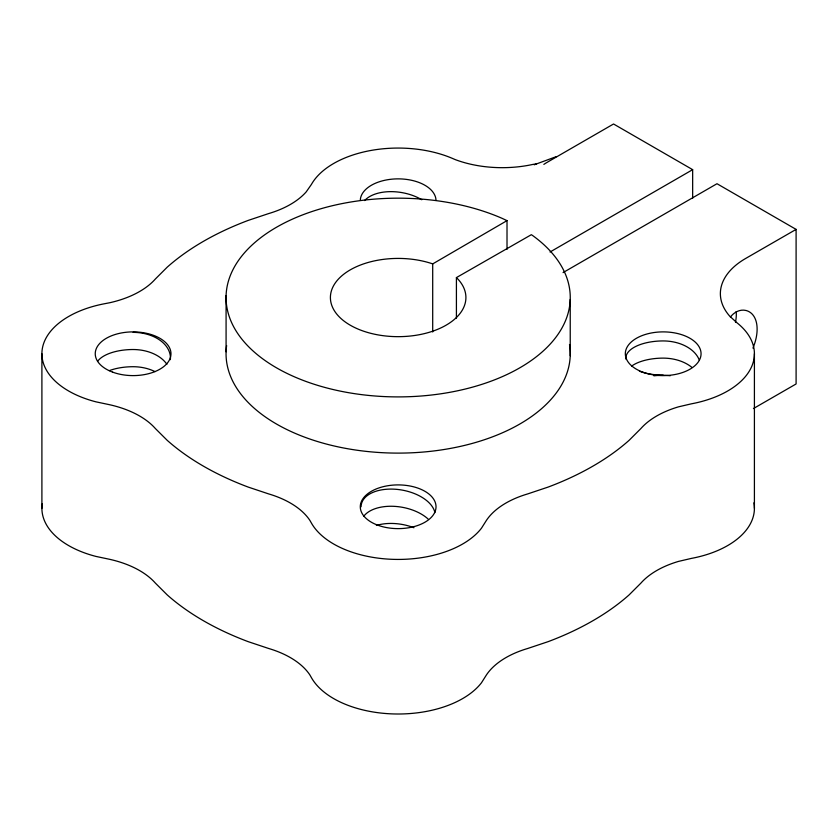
<?xml version="1.0" encoding="UTF-8"?>
<svg xmlns="http://www.w3.org/2000/svg" width="838" height="838" viewBox="0 0 838 838"><rect width="100%" height="100%" fill="white"/><g stroke="black" fill="none" stroke-linecap="round" stroke-linejoin="round"><path stroke-width="1.26" d="M730.401 317.057C733.962 312.27 740.038 308.971 746.082 310.5A37.867 21.872 -60 0 1 752.953 348.116M692.659 198.239L692.659 169.664L613.552 123.993L547.843 161.933A94.652 54.648 -60 0 0 543.841 164.384M507.011 220.635L502.046 218.32A172.104 99.366 0 0 0 229.769 277.001A172.104 99.366 0 0 0 437.656 394.248A172.104 99.366 0 0 0 532.905 235.729L531.365 234.682L456.417 277.598L457.894 279.075A67.752 39.124 0 0 1 408.703 336.185A67.752 39.124 0 0 1 331.481 290.587A67.752 39.124 0 0 1 431.455 263.467L432.701 263.907L507.011 220.635L507.011 249.399M550.032 252.008L692.659 169.664M563.063 272.591L716.993 183.721L796.1 229.392L796.1 383.961L753.435 408.556M796.1 229.392L745.569 258.513A86.052 49.683 0 0 0 729.751 316.198L736.99 322.798A91.216 52.658 0 0 1 691.381 403.832L678.497 406.839A86.052 49.683 0 0 0 640.892 428.543L629.097 440.338A275.367 158.979 0 0 1 548.125 487.077L527.699 493.917A86.052 49.683 0 0 0 486.428 520.377L481.483 528.181A91.216 52.658 0 0 1 393.378 559.355A91.216 52.658 0 0 1 311.401 523.038L309.861 520.356A86.052 49.683 0 0 0 268.6 493.896L248.184 487.077A275.367 158.979 0 0 1 167.212 440.338L155.376 428.543A86.052 49.683 0 0 0 109.548 404.712L96.014 401.852A91.216 52.658 0 0 1 42.026 350.986A91.216 52.658 0 0 1 104.928 303.66L109.579 302.769A86.052 49.683 0 0 0 155.418 278.949L167.212 267.165A275.367 158.979 0 0 1 248.184 220.415L268.61 213.585A86.052 49.683 0 0 0 306.216 191.871L311.401 184.454A91.216 52.658 0 0 1 451.766 158.12L455.369 159.66A86.052 49.683 0 0 0 533.073 164.374L536.53 163.913L556.39 156.601M534.225 164.803L536.53 163.913M754.41 353.751L754.41 508.32M570.228 299.501L570.228 355.71M456.417 277.598L456.417 318.178M432.701 263.907L432.701 331.984M226.082 295.573L226.082 351.782M41.9 353.751L41.9 508.32M42.225 503.91A91.216 52.658 0 0 0 96.014 556.432L109.548 559.292A86.052 49.683 0 0 1 155.376 583.112L167.212 594.907A275.367 158.979 0 0 0 248.184 641.657L268.6 648.465A86.052 49.683 0 0 1 309.861 674.925L311.401 677.617A91.216 52.658 0 0 0 393.378 713.934A91.216 52.658 0 0 0 481.483 682.76L486.428 674.946A86.052 49.683 0 0 1 527.699 648.486L548.125 641.657A275.367 158.979 0 0 0 629.097 594.907L640.892 583.122A86.052 49.683 0 0 1 678.497 561.408L691.381 558.401A91.216 52.658 0 0 0 753.907 502.821M569.505 344.481A172.104 99.366 0 0 1 399.087 453.107A172.104 99.366 0 0 1 226.637 345.549M360.33 199.695A37.867 21.861 0 0 1 398.752 178.871A37.867 21.861 0 0 1 436.011 200.387M736.183 311.568A37.417 17.252 -60 0 1 735.471 322.221M364.645 200.565A37.427 21.39 9.8 0 1 421.776 199.737M663.193 375.152A37.427 17.106 0 0 1 639.415 371.213M625.934 359.114A37.427 17.106 0 0 1 663.193 340.93A37.427 25.685 0 0 1 699.353 360.235M691.947 367.432A37.427 25.685 0 0 0 663.193 358.119A37.427 17.106 0 0 0 631.684 366.049M670.18 375.759A37.427 25.685 0 0 0 663.193 375.288A37.427 17.106 0 0 0 653.912 375.822M361.094 506.77A37.427 21.39 9.8 0 1 395.829 489.277A37.427 21.39 9.8 0 1 434.912 512.615M363.713 516.323A37.427 21.39 9.8 0 1 393.525 506.309A37.427 21.39 9.8 0 1 428.124 519.036M376.377 525.457A37.427 21.39 9.8 0 1 413.93 527.731M97.606 361.335A37.427 17.106 0 0 1 133.116 349.519A37.427 25.685 0 0 1 166.888 364.279M133.116 332.361A37.427 25.685 0 0 1 170.376 359.659M155.04 371.622A37.427 25.685 0 0 0 133.116 366.709A37.427 17.106 0 0 0 109.338 370.626M642.736 372.145A37.867 21.861 0 0 0 701.018 354.778A37.867 21.861 0 0 0 645.826 334.32A37.867 21.861 0 0 0 642.736 372.145M112.659 372.145A37.867 21.861 0 0 0 170.931 354.778A37.867 21.861 0 0 0 115.749 334.32A37.867 21.861 0 0 0 112.659 372.145M377.697 525.164A37.867 21.861 0 0 0 435.98 507.797A37.867 21.861 0 0 0 380.787 487.339A37.867 21.861 0 0 0 377.697 525.164"/></g></svg>
